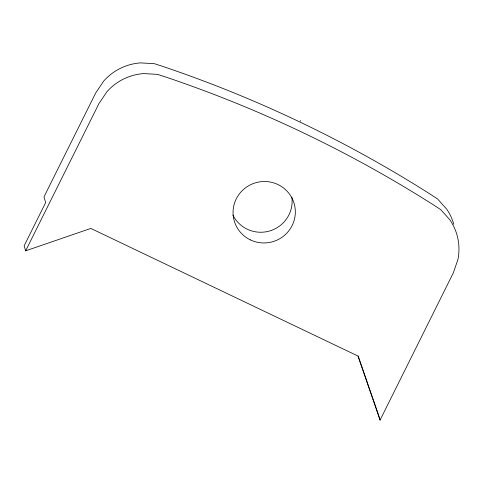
<?xml version="1.0" encoding="UTF-8"?>
<svg xmlns="http://www.w3.org/2000/svg" width="483" height="483" viewBox="0 0 483 483"><rect width="100%" height="100%" fill="white"/><g stroke="black" fill="none" stroke-linecap="round" stroke-linejoin="round"><path stroke-width="0.72" d="M25.653 250.822L98.961 103.555L106.9 91.77A53.559 52.695 -16.6 0 1 143.62 73.585L157.555 74.37L166.122 77.159C259.848 108.796 349.728 151.668 433.209 204.738L440.738 209.628L449.945 219.904A53.559 52.695 -16.6 0 1 457.938 259.437L453.35 272.823L380.073 420.107L357.939 356.019L90.822 228.429L25.653 250.822L24.15 245.793L45.674 202.552L43.983 196.883L95.767 92.857L103.706 81.072A53.559 52.695 -16.6 0 1 140.426 62.893L154.355 63.671L162.928 66.461C256.654 98.097 346.528 140.97 430.015 194.039L437.544 198.93L446.751 209.205A53.559 52.695 -16.6 0 1 453.797 224.257M300.16 121.245L300.511 120.533M358.157 355.971L378.322 414.366M378.569 415.078L380.073 420.107M291.853 197.082A31.184 30.677 -16.4 0 1 269.949 230.88A31.184 30.677 -16.4 0 1 232.903 215.038M250.417 239.906A31.184 30.683 -16.6 0 0 295.27 209.948A31.184 30.683 -16.6 0 0 246.885 186.836A31.184 30.683 -16.6 0 0 250.417 239.906"/></g></svg>
